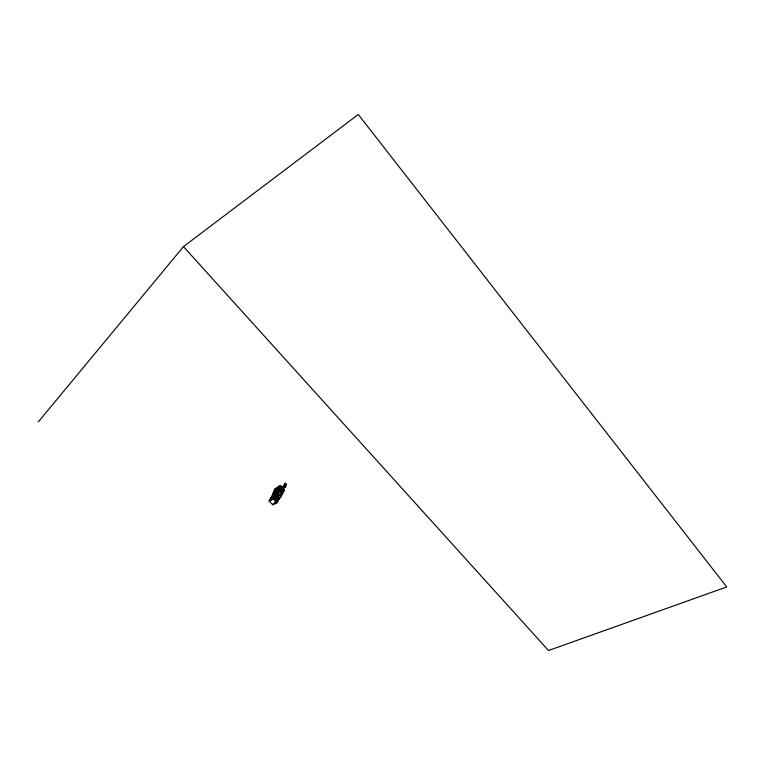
<?xml version="1.0" encoding="UTF-8"?>
<svg xmlns="http://www.w3.org/2000/svg" width="765" height="765" viewBox="0 0 765 765"><rect width="100%" height="100%" fill="white"/><g stroke="black" fill="none" stroke-linecap="round" stroke-linejoin="round"><path stroke-width="1.15" d="M278.479 487.41L279.11 487.056L278.929 487.783M277.638 488.481L278.078 487.774M272.34 497.298L271.508 497.661M272.187 497.145L272.111 497.661M284.561 487.601L284.781 486.836M283.566 491.972L284.293 489.418L280.65 485.632L274.874 488.739L271.824 496.485L269.089 501.027L272.789 504.823L276.825 502.691L283.566 491.972L279.904 488.185L280.65 485.632M283.968 490.547L282.151 488.653L281.931 489.418L285.517 486.951L286.292 484.207L285.374 483.26L284.427 483.91L283.652 486.655M283.758 491.312L281.013 488.462L284.599 485.995L285.374 483.26M282.199 490.556L282.39 489.887M281.013 488.462L284.819 485.24L285.728 486.186L283.021 488.051M279.005 487.659L278.489 487.668M275.668 492.765L275.419 493.224L276.194 493.023M277.896 488.032L278.957 487.573M271.183 497.766L272.436 496.858L271.766 497.145M274.807 503.752L275.276 502.863L274.272 503.389L274.53 502.911M280.583 492.842L281.281 491.522M276.012 501.85L276.49 500.941L274.884 499.296M282.361 490.728L281.711 491.972L279.244 489.418M276.031 503.112L276.853 501.563M279.55 498.13L280.793 496.648M275.237 498.627L274.731 499.583L273.449 498.264M272.789 504.823L273.344 503.781M275.209 501.027L275.687 500.119M281.252 490.336L282.151 488.653M272.751 499.086L273.363 497.929M275.945 493.396L275.438 494.343L271.919 496.227M269.089 501.027L273.124 498.885L279.904 488.185L274.119 491.293M277.093 491.513L277.638 490.508M270.064 500.511L270.724 499.277M273.765 493.291L274.52 491.885L276.395 490.881M270.896 499.191L271.307 498.417M272.522 496.179L272.914 495.433M270.523 500.272L272.158 498.761L271.68 499.65M272.942 495.682L274.396 492.956M271.097 499.956L271.575 499.067M278.154 486.97L276.777 489.543L280.019 487.812M271.986 498.847L272.264 498.331M273.669 495.51L272.809 497.116L274.817 496.045M275.649 492.287L274.692 494.066L277.198 492.727M277.007 489.734L276.184 491.283L279.082 489.724M272.971 497.527L269.749 499.803M273.574 496.705L275.486 495.156L279.225 498.885M273.44 497.279L273.813 496.581M272.503 497.288L271.862 498.034M276.557 492.373L275.974 492.373M271.259 497.642L271.011 498.254L271.365 497.508M279.225 491.436L278.231 492.909L281.224 496.016M278.441 496.38L279.732 494.467M278.307 497.939L277.628 498.837L278.556 499.784M277.781 500.74L279.942 497.929L276.251 494.123L271.824 496.485M276.548 496.131L277.265 495.175M276.041 498.78L277.379 496.992M275.563 492.698L276.796 491.761L276.595 492.66M276.882 492.469L275.563 493.377L276.127 492.526M278.823 487.917L279.11 487.056M38.25 421.974L183.476 246.617L358.278 114.473L726.75 586.946L548.515 650.527L183.476 246.617M278.202 487.64L277.599 488.414L278.556 488.175M275.869 492.66L276.949 491.914L276.328 492.641M271.384 497.661L271.9 497.059M276.586 492.507L276.002 493.033M278.269 487.735L278.613 487.324M276.184 492.765L276.06 493.109M271.843 497.919L271.03 498.302L271.699 498.025M285.345 484.857L286.292 484.207M277.179 488.797L274.415 490.279L275.218 491.101M272.751 493.836L278.546 490.738L282.218 494.534L281.195 495.079M271.25 497.374L273.239 496.313M270.16 499.029L274.186 496.877L277.886 500.683M272.12 498.589L273.736 497.738M275.018 503.36L276.242 502.71M273.124 498.885L276.825 502.691M269.5 500.262L270.102 500.874M274.865 495.978L276.71 497.881M273.956 497.307L277.657 501.113M276.901 493.167L279.082 495.424M280.325 486.76L281.233 487.707M284.599 485.995L285.517 486.951M280.937 492.182L282.562 493.894M280.267 486.397L279.168 485.899L278.852 486.693"/></g></svg>
